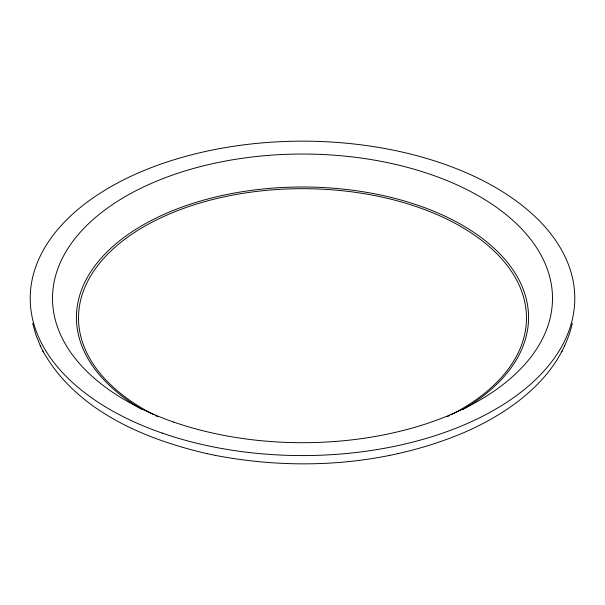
<?xml version="1.0" encoding="UTF-8"?>
<svg xmlns="http://www.w3.org/2000/svg" width="605" height="605" viewBox="0 0 605 605"><rect width="100%" height="100%" fill="white"/><g stroke="black" fill="none" stroke-linecap="round" stroke-linejoin="round"><path stroke-width="0.91" d="M572.285 323.403C559.988 376.741 511.414 411.967 463.816 432.636C386.02 465.457 298.152 471.204 215.63 455.444L215.229 455.361M564.374 346.521L564.767 345.75M561.765 351.777L562.151 351.006M389.37 455.444L389.771 455.361M398.12 453.606L398.559 453.516M42.849 351.006C75.822 410.107 143.446 438.882 206.441 453.516L206.88 453.606M206.441 453.516L215.63 455.444M32.715 323.403L35.975 335.087L40.626 346.521M40.233 345.75L43.235 351.777M153.874 414.743A223.994 129.319 0 0 1 140.988 228.395A223.994 129.319 0 0 1 464.012 228.395A223.994 129.319 0 0 1 451.126 414.743M449.455 415.597A223.994 129.319 0 0 1 447.224 416.701M157.776 416.701A223.994 129.319 0 0 1 155.546 415.597M141.85 409.335A226.073 130.521 0 0 1 142.909 225.06A226.073 130.521 0 0 1 462.091 225.06A226.073 130.521 0 0 1 463.15 409.335M173.741 422.086A250.001 144.338 0 0 0 552.463 300.889A250.001 144.338 0 0 0 181.296 172.13A250.001 144.338 0 0 0 173.741 422.086M162.261 433.12A272.288 157.209 0 0 0 574.75 301.108A272.288 157.209 0 0 0 170.489 160.869A272.288 157.209 0 0 0 162.261 433.12"/></g></svg>
